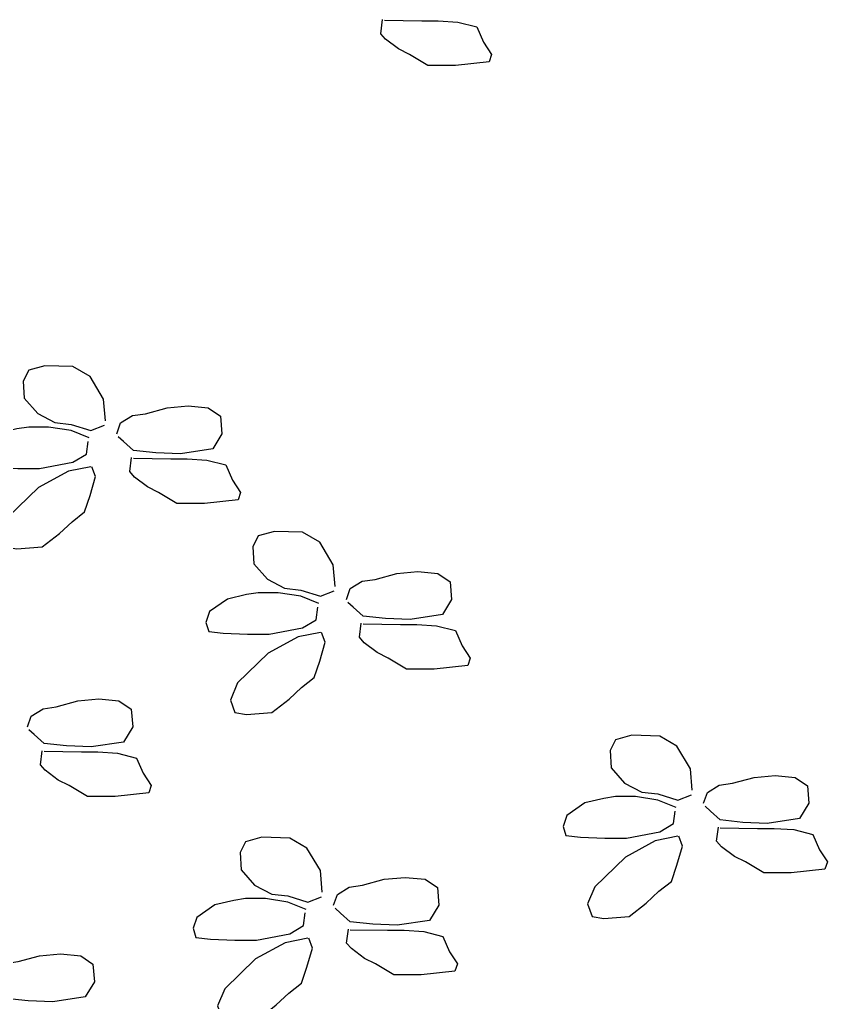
# Model space of a CAD drawing. Header units: millimetres. Extents: x 13268 to 164478, y 289082 to 363688.
# Drawn here: x 115331 to 116203, y 350380 to 351442 of the extents above; entities that cross this region are included whole.
import ezdxf

# ---------------------------------------------------------------- set-up
doc = ezdxf.new("R2010")
doc.units = ezdxf.units.MM

# ---------------------------------------------------------------- blocks, each defined once
blk = doc.blocks.new('A$C5F295478')
for points in [[(5632.29, 3960.55), (5656.3, 3960.16), (5666.93, 3960.16), (5679.52, 3959.37), (5691.72, 3956.23), (5696.05, 3946.4), (5701.17, 3938.54), (5699.59, 3933.82), (5677.95, 3931.46), (5660.23, 3931.46), (5648.43, 3938.54), (5641.34, 3942.07), (5633.07, 3948.36), (5629.93, 3951.9), (5631.11, 3960.94)], [(5452.82, 3702.97), (5451.66, 3716.89), (5442.95, 3731.38), (5431.92, 3737.76), (5413.92, 3738.34), (5403.47, 3735.44), (5399.98, 3728.48), (5400.56, 3717.47), (5409.27, 3707.61), (5420.3, 3701.81), (5430.76, 3700.65), (5443.53, 3696.59), (5452.24, 3700.07)], [(5460.11, 3694.61), (5462.63, 3701.53), (5470.18, 3706.25), (5478.68, 3707.5), (5492.54, 3711.28), (5506.08, 3712.54), (5518.99, 3711.28), (5526.86, 3705.93), (5527.81, 3694.61), (5521.82, 3684.86), (5501.04, 3681.72), (5485.3, 3682.35), (5470.81, 3683.92), (5464.51, 3689.58), (5461.05, 3692.72)], [(5442.37, 3691.95), (5430.76, 3696.59), (5416.24, 3698.91), (5403.47, 3698.91), (5395.92, 3697.75), (5383.72, 3694.85), (5372.11, 3686.73), (5369.79, 3679.77), (5371.53, 3673.97), (5380.82, 3672.81), (5396.5, 3672.24), (5410.43, 3672.24), (5431.92, 3676.29), (5440.63, 3681.51), (5441.79, 3689.63)], [(5470.81, 3678.89), (5494.82, 3678.49), (5505.45, 3678.49), (5518.04, 3677.71), (5530.25, 3674.56), (5534.58, 3664.73), (5539.69, 3656.87), (5538.12, 3652.15), (5516.47, 3649.8), (5498.76, 3649.8), (5486.95, 3656.87), (5479.86, 3660.41), (5471.6, 3666.7), (5468.45, 3670.24), (5469.63, 3679.28)], [(5443.53, 3673.4), (5429.01, 3670.5), (5409.85, 3660.06), (5390.11, 3640.92), (5385.47, 3629.9), (5388.37, 3621.78), (5395.92, 3620.63), (5412.18, 3621.78), (5423.21, 3630.48), (5431.34, 3638.02), (5439.46, 3644.4), (5442.95, 3654.84), (5446.43, 3667.02), (5444.11, 3673.4)], [(5600.53, 3596.42), (5599.37, 3610.34), (5590.66, 3624.84), (5579.63, 3631.22), (5561.63, 3631.8), (5551.18, 3628.9), (5547.7, 3621.94), (5548.27, 3610.92), (5556.98, 3601.06), (5568.02, 3595.26), (5578.47, 3594.1), (5591.24, 3590.04), (5599.95, 3593.52)], [(5607.82, 3588.06), (5610.34, 3594.98), (5617.9, 3599.7), (5626.4, 3600.96), (5640.25, 3604.73), (5653.79, 3605.99), (5666.7, 3604.73), (5674.57, 3599.38), (5675.52, 3588.06), (5669.54, 3578.31), (5648.75, 3575.17), (5633.01, 3575.8), (5618.52, 3577.37), (5612.23, 3583.03), (5608.76, 3586.18)], [(5590.08, 3585.4), (5578.47, 3590.04), (5563.95, 3592.36), (5551.18, 3592.36), (5543.63, 3591.2), (5531.44, 3588.3), (5519.83, 3580.19), (5517.5, 3573.23), (5519.24, 3567.43), (5528.53, 3566.27), (5544.21, 3565.69), (5558.15, 3565.69), (5579.63, 3569.75), (5588.34, 3574.97), (5589.5, 3583.08)], [(5618.52, 3572.34), (5642.53, 3571.95), (5653.16, 3571.95), (5665.76, 3571.16), (5677.96, 3568.01), (5682.29, 3558.19), (5687.4, 3550.33), (5685.83, 3545.61), (5664.18, 3543.25), (5646.47, 3543.25), (5634.66, 3550.33), (5627.58, 3553.86), (5619.31, 3560.15), (5616.16, 3563.69), (5617.34, 3572.73)], [(5591.24, 3566.85), (5576.73, 3563.95), (5557.57, 3553.51), (5537.82, 3534.37), (5533.18, 3523.36), (5536.08, 3515.24), (5543.63, 3514.08), (5559.89, 3515.24), (5570.92, 3523.94), (5579.05, 3531.47), (5587.18, 3537.85), (5590.66, 3548.29), (5594.14, 3560.47), (5591.82, 3566.85)], [(5402.66, 3506.1), (5405.18, 3513.02), (5412.74, 3517.74), (5421.24, 3519), (5435.09, 3522.77), (5448.63, 3524.03), (5461.54, 3522.77), (5469.42, 3517.42), (5470.36, 3506.1), (5464.38, 3496.35), (5443.6, 3493.21), (5427.85, 3493.84), (5413.37, 3495.41), (5407.07, 3501.07), (5403.61, 3504.22)], [(5830.31, 3465.29), (5829.14, 3479.2), (5820.44, 3493.7), (5809.4, 3500.08), (5791.4, 3500.66), (5780.95, 3497.76), (5777.47, 3490.8), (5778.05, 3479.78), (5786.76, 3469.93), (5797.79, 3464.13), (5808.24, 3462.97), (5821.02, 3458.91), (5829.73, 3462.39)], [(5413.37, 3490.38), (5437.38, 3489.99), (5448.01, 3489.99), (5460.6, 3489.2), (5472.8, 3486.06), (5477.13, 3476.23), (5482.25, 3468.37), (5480.67, 3463.65), (5459.02, 3461.29), (5441.31, 3461.29), (5429.51, 3468.37), (5422.42, 3471.9), (5414.15, 3478.19), (5411.01, 3481.73), (5412.19, 3490.77)], [(5837.59, 3456.93), (5840.11, 3463.85), (5847.67, 3468.56), (5856.17, 3469.82), (5870.03, 3473.6), (5883.57, 3474.85), (5896.48, 3473.6), (5904.35, 3468.25), (5905.29, 3456.93), (5899.31, 3447.18), (5878.53, 3444.03), (5862.78, 3444.66), (5848.3, 3446.24), (5842, 3451.9), (5838.54, 3455.04)], [(5819.86, 3454.27), (5808.24, 3458.91), (5793.73, 3461.23), (5780.95, 3461.23), (5773.41, 3460.07), (5761.21, 3457.17), (5749.6, 3449.05), (5747.28, 3442.09), (5749.02, 3436.29), (5758.31, 3435.13), (5773.99, 3434.55), (5787.92, 3434.55), (5809.4, 3438.61), (5818.11, 3443.83), (5819.27, 3451.95)], [(5848.3, 3441.2), (5872.31, 3440.81), (5882.94, 3440.81), (5895.53, 3440.02), (5907.73, 3436.88), (5912.06, 3427.05), (5917.18, 3419.19), (5915.61, 3414.47), (5893.96, 3412.11), (5876.25, 3412.11), (5864.44, 3419.19), (5857.35, 3422.73), (5849.09, 3429.02), (5845.94, 3432.56), (5847.12, 3441.6)], [(5592.32, 3399.72), (5591.16, 3413.64), (5582.45, 3428.13), (5571.42, 3434.51), (5553.42, 3435.09), (5542.97, 3432.19), (5539.49, 3425.23), (5540.07, 3414.22), (5548.78, 3404.36), (5559.81, 3398.56), (5570.26, 3397.4), (5583.04, 3393.34), (5591.74, 3396.82)], [(5821.02, 3435.71), (5806.5, 3432.81), (5787.34, 3422.37), (5767.6, 3403.24), (5762.95, 3392.22), (5765.86, 3384.1), (5773.41, 3382.94), (5789.66, 3384.1), (5800.69, 3392.8), (5808.82, 3400.34), (5816.95, 3406.72), (5820.44, 3417.16), (5823.92, 3429.33), (5821.6, 3435.71)], [(5599.61, 3391.36), (5602.13, 3398.28), (5609.69, 3403), (5618.19, 3404.25), (5632.05, 3408.03), (5645.59, 3409.29), (5658.5, 3408.03), (5666.37, 3402.68), (5667.31, 3391.36), (5661.33, 3381.61), (5640.55, 3378.47), (5624.8, 3379.09), (5610.32, 3380.67), (5604.02, 3386.33), (5600.56, 3389.47)], [(5581.87, 3388.7), (5570.26, 3393.34), (5555.75, 3395.66), (5542.97, 3395.66), (5535.42, 3394.5), (5523.23, 3391.6), (5511.62, 3383.48), (5509.3, 3376.52), (5511.04, 3370.72), (5520.33, 3369.56), (5536.01, 3368.98), (5549.94, 3368.98), (5571.42, 3373.04), (5580.13, 3378.26), (5581.29, 3386.38)], [(5610.32, 3375.64), (5634.33, 3375.24), (5644.96, 3375.24), (5657.55, 3374.46), (5669.75, 3371.31), (5674.08, 3361.48), (5679.2, 3353.62), (5677.62, 3348.9), (5655.98, 3346.55), (5638.26, 3346.55), (5626.46, 3353.62), (5619.37, 3357.16), (5611.11, 3363.45), (5607.96, 3366.99), (5609.14, 3376.03)], [(5583.04, 3370.14), (5568.52, 3367.24), (5549.36, 3356.81), (5529.62, 3337.67), (5524.97, 3326.65), (5527.88, 3318.53), (5535.42, 3317.37), (5551.68, 3318.53), (5562.71, 3327.23), (5570.84, 3334.77), (5578.97, 3341.15), (5582.45, 3351.59), (5585.94, 3363.77), (5583.62, 3370.14)], [(5378.04, 3342.18), (5380.56, 3349.1), (5388.12, 3353.82), (5396.62, 3355.08), (5410.48, 3358.85), (5424.02, 3360.11), (5436.93, 3358.85), (5444.8, 3353.51), (5445.74, 3342.18), (5439.76, 3332.44), (5418.98, 3329.29), (5403.23, 3329.92), (5388.75, 3331.49), (5382.45, 3337.15), (5378.99, 3340.3)]]:
    blk.add_lwpolyline(points)

msp = doc.modelspace()

# ---------------------------------------------------------------- block references
at = {"xscale": 1.68, "yscale": 1.68, "zscale": 1.68}
msp.add_blockref('A$C5F295478', (106262.6, 344787.3), dxfattribs=at)

doc.saveas('drawing.dxf')
